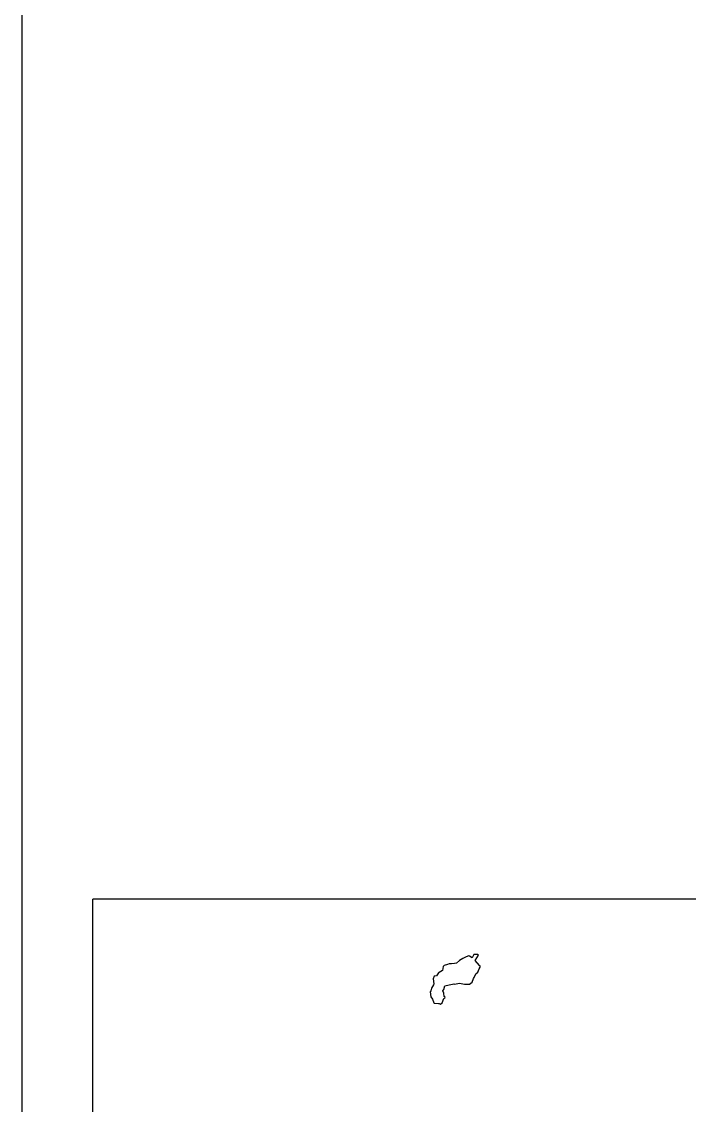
# Model space of a CAD drawing. Header units: millimetres. Extents: x 0 to 500, y 0 to 700.
# Drawn here: x 0 to 122.1, y 331.3 to 528.7 of the extents above; entities that cross this region are included whole.
import ezdxf

# ---------------------------------------------------------------- set-up
doc = ezdxf.new("R2010")
doc.units = ezdxf.units.MM
for name, color, linetype in [('CORTE', 1, 'Continuous'), ('GRABADO', 5, 'Continuous'), ('HOJA', 8, 'Continuous')]:
    doc.layers.add(name, color=color, linetype=linetype)

msp = doc.modelspace()

# ---------------------------------------------------------------- linework, layer by layer
at = {"layer": 'CORTE'}
msp.add_lwpolyline([(13, 296.79), (13, 341.55), (13, 341.89), (13, 342.33), (13, 342.67), (13, 343.11), (13, 343.46), (13, 343.89), (13, 344.25), (13, 345.48), (13, 345.48), (13, 346.13), (13, 346.76), (13, 347.84), (13, 348.87), (13, 349.17), (13, 349.55), (13, 349.93), (13, 350.32), (13, 350.64), (13, 350.97), (13, 351.3), (13, 352.22), (13, 352.62), (13, 352.91), (13, 353.15), (13, 353.51), (13, 353.94), (13, 354.31), (13, 354.74), (13, 355.06), (13, 355.56), (13, 356), (13, 356.44), (13, 356.89), (13, 357.34), (13, 357.8), (13, 358.26), (13, 358.64), (13, 359.11), (13, 359.62), (13, 360.09), (13, 360.57), (13, 361.05), (13, 361.45), (13, 361.92), (13, 362.48), (13, 363.03), (13, 363.53), (13, 364.06), (13, 364.56), (13, 365.08), (13, 365.6), (13, 366.12), (13, 366.66), (13, 367.18), (13, 367.72), (13, 368.26), (13, 368.8), (13, 368.8), (13, 368.81), (13, 368.82), (13.01, 368.83), (13.01, 368.83), (13.01, 368.83), (13.01, 368.84), (13.02, 368.85), (13.03, 368.86), (13.05, 368.87), (13.06, 368.87), (13.06, 368.87), (13.07, 368.87), (42.77, 368.87), (42.77, 368.87), (56.73, 368.87), (57.6, 368.87), (59.03, 368.87), (60.67, 368.87), (62.28, 368.87), (62.35, 368.87), (62.86, 368.87), (63.33, 368.87), (64.25, 368.87), (65.23, 368.87), (65.63, 368.87), (66.04, 368.87), (66.35, 368.87), (66.67, 368.87), (67.19, 368.87), (67.58, 368.87), (67.93, 368.87), (68.27, 368.87), (68.65, 368.87), (69.03, 368.87), (69.43, 368.87), (70.53, 368.87), (70.89, 368.87), (71.26, 368.87), (71.63, 368.87), (71.99, 368.87), (72.36, 368.87), (109.66, 368.87), (109.95, 368.87), (110.68, 368.87), (110.98, 368.87), (112.09, 368.87), (112.39, 368.87), (112.69, 368.87), (113.13, 368.87), (113.44, 368.87), (113.75, 368.87), (114.12, 368.87), (114.55, 368.87), (114.87, 368.87), (115.61, 368.87), (115.87, 368.87), (116.63, 368.87), (116.79, 368.87), (116.82, 368.87), (116.82, 368.87), (116.82, 368.87), (117.43, 368.87), (117.84, 368.87), (117.95, 368.87), (118.07, 368.87), (118.99, 368.87), (119.07, 368.87), (119.63, 368.87), (120.24, 368.87), (121.66, 368.87), (122.32, 368.87)], dxfattribs=at)
at = {"layer": 'GRABADO'}
msp.add_lwpolyline([(13, 296.59), (13, 335.5), (13, 335.92), (13, 336.45), (13, 336.87), (13, 337.4), (13, 337.83), (13, 338.36), (13, 338.79), (13, 340.3), (13, 340.3), (13, 341.09), (13, 341.86), (13, 343.19), (13, 344.44), (13, 344.81), (13, 345.27), (13, 345.74), (13, 346.21), (13, 346.61), (13, 347.01), (13, 347.41), (13, 348.54), (13, 349.03), (13, 349.38), (13, 349.68), (13, 350.12), (13, 350.63), (13, 351.09), (13, 351.61), (13, 352.01), (13, 352.61), (13, 353.15), (13, 353.7), (13, 354.24), (13, 354.8), (13, 355.35), (13, 355.91), (13, 356.38), (13, 356.95), (13, 357.58), (13, 358.16), (13, 358.74), (13, 359.33), (13, 359.82), (13, 360.39), (13, 361.07), (13, 361.74), (13, 362.36), (13, 363), (13, 363.62), (13, 364.25), (13, 364.88), (13, 365.52), (13, 366.19), (13, 366.82), (13, 367.48), (13, 368.14), (13, 368.8), (13, 368.8), (13, 368.81), (13, 368.82), (13.01, 368.82), (13.01, 368.83), (13.01, 368.84), (13.02, 368.85), (13.02, 368.85), (13.03, 368.85), (13.03, 368.86), (13.05, 368.87), (13.06, 368.87), (13.06, 368.87), (13.07, 368.87), (36.19, 368.87), (36.19, 368.87), (53.26, 368.87), (54.32, 368.87), (56.07, 368.87), (58.07, 368.87), (60.04, 368.87), (60.12, 368.87), (60.75, 368.87), (61.32, 368.87), (62.45, 368.87), (63.64, 368.87), (64.13, 368.87), (64.64, 368.87), (65.02, 368.87), (65.4, 368.87), (66.05, 368.87), (66.52, 368.87), (66.95, 368.87), (67.37, 368.87), (67.82, 368.87), (68.29, 368.87), (68.78, 368.87), (70.12, 368.87), (70.56, 368.87), (71.02, 368.87), (71.47, 368.87), (71.91, 368.87), (72.36, 368.87), (104.77, 368.87), (105.13, 368.87), (106.02, 368.87), (106.39, 368.87), (107.74, 368.87), (108.11, 368.87), (108.48, 368.87), (109.02, 368.87), (109.39, 368.87), (109.77, 368.87), (110.22, 368.87), (110.75, 368.87), (111.14, 368.87), (112.05, 368.87), (112.37, 368.87), (113.29, 368.87), (113.49, 368.87), (113.52, 368.87), (113.52, 368.87), (113.53, 368.87), (114.27, 368.87), (114.77, 368.87), (114.91, 368.87), (115.05, 368.87), (116.17, 368.87), (116.28, 368.87), (116.96, 368.87), (117.71, 368.87), (119.45, 368.87), (120.24, 368.87), (121.92, 368.87), (122.86, 368.87)], dxfattribs=at)
msp.add_lwpolyline([(77.2, 350.98), (77.03, 351.08), (76.92, 351.71), (76.74, 352.13), (76.93, 352.36), (77.15, 353.04), (77.91, 353.19), (78.5, 353.31), (78.79, 353.38), (78.87, 353.35), (78.88, 353.35), (79.77, 353.53), (80.68, 353.35), (80.7, 353.34), (80.72, 353.35), (81.6, 353.35), (82.13, 353.71), (82.36, 354.38), (82.49, 354.57), (82.75, 355.19), (83.11, 355.5), (83.41, 356.11), (83.54, 356.43), (83.59, 356.57), (83.55, 356.68), (83.43, 356.76), (82.66, 357.67), (83.26, 358.63), (83.13, 358.72), (82.56, 358.77), (82.4, 358.73), (82.09, 358.16), (81.6, 358.46), (81.44, 358.48), (80.74, 358.21), (80.43, 357.99), (79.81, 357.66), (79.77, 357.62), (79.25, 357.17), (78.86, 357.1), (78.37, 357.03), (77.93, 357.06), (77.59, 356.93), (77.03, 356.72), (76.84, 356.53), (76.72, 355.82), (76.1, 355.45), (76, 355.4), (75.63, 354.85), (75.19, 354.78), (74.98, 354.33), (75.09, 353.38), (75.04, 353.2), (74.7, 352.6), (74.6, 352.09), (74.45, 351.91), (74.6, 351.04), (74.87, 350.63), (75.09, 349.94), (75.17, 349.88), (75.96, 349.83), (76.09, 349.82), (76.31, 349.69), (76.62, 349.94), (76.93, 350.7), (77.13, 350.82), (77.2, 350.98)], close=True, dxfattribs=at)
at = {"layer": 'HOJA'}
msp.add_lwpolyline([(0, 0), (500, 0), (500, 700), (0, 700)], close=True, dxfattribs=at)

doc.saveas('drawing.dxf')
